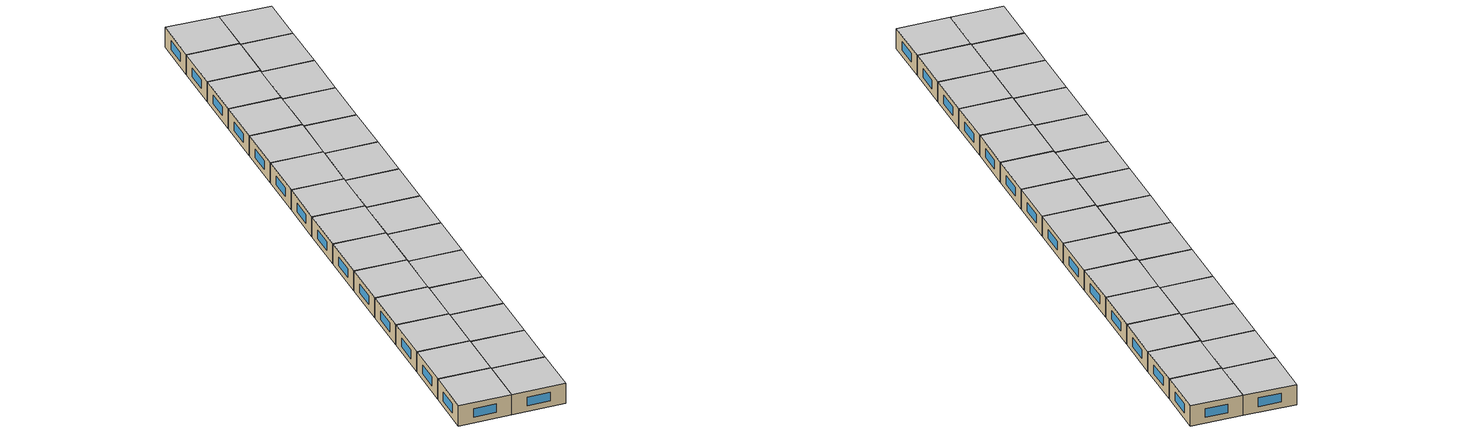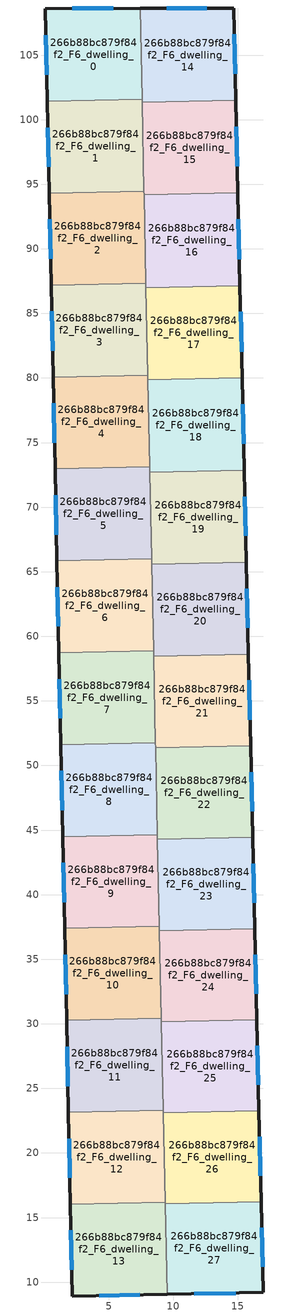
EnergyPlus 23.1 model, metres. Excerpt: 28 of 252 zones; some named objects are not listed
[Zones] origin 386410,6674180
266b88bc879f84f2_F6_dwelling_0
 floor to 266b88bc879f84f2_F5_dwelling_0 (EU_floor_Construction): 7.43,108.62 7.57,101.57 0.24,101.42 0.09,108.6 z18
 wall outside (EU_wall_Construction): 7.43,108.62 0.09,108.6 0.24,101.42 z18:21
 wall to 266b88bc879f84f2_F6_dwelling_14 (EU_wall_Construction): 7.57,101.57 7.43,108.62 z18:21
 wall to 266b88bc879f84f2_F6_dwelling_1 (EU_wall_Construction): 0.24,101.42 7.57,101.57 z18:21
 window (EU_Window_Construction): 5.33,108.61 2.19,108.6 / 0.14,106.55 0.2,103.47 z18.86:20.14
 ceiling to 266b88bc879f84f2_F7_dwelling_0 (EU_floor_Construction): 7.57,101.57 7.43,108.62 0.09,108.6 0.24,101.42 z21
266b88bc879f84f2_F6_dwelling_1
 floor to 266b88bc879f84f2_F5_dwelling_1 (EU_floor_Construction): 7.57,101.57 7.72,94.45 0.39,94.3 0.24,101.42 z18
 wall outside (EU_wall_Construction): 0.24,101.42 0.39,94.3 z18:21
 wall to 266b88bc879f84f2_F6_dwelling_2 (EU_wall_Construction): 0.39,94.3 7.72,94.45 z18:21
 wall to 266b88bc879f84f2_F6_dwelling_15 (EU_wall_Construction): 7.72,94.45 7.58,101.35 z18:21
 wall to 266b88bc879f84f2_F6_dwelling_14 (EU_wall_Construction): 7.58,101.35 7.57,101.57 z18:21
 window (EU_Window_Construction): 0.29,99.38 0.35,96.33 z18.86:20.14
 ceiling to 266b88bc879f84f2_F7_dwelling_1 (EU_floor_Construction): 7.72,94.45 7.57,101.57 0.24,101.42 0.39,94.3 z21
266b88bc879f84f2_F6_dwelling_10
 floor to 266b88bc879f84f2_F5_dwelling_10 (EU_floor_Construction): 8.91,37.53 9.06,30.42 1.73,30.26 1.58,37.38 z18
 wall outside (EU_wall_Construction): 1.58,37.38 1.73,30.26 z18:21
 wall to 266b88bc879f84f2_F6_dwelling_9 (EU_wall_Construction): 8.91,37.53 1.58,37.38 z18:21
 wall to 266b88bc879f84f2_F6_dwelling_11 (EU_wall_Construction): 1.73,30.26 9.06,30.42 z18:21
 wall to 266b88bc879f84f2_F6_dwelling_24 (EU_wall_Construction): 9.06,30.42 8.92,37.2 z18:21
 wall to 266b88bc879f84f2_F6_dwelling_23 (EU_wall_Construction): 8.92,37.2 8.91,37.53 z18:21
 window (EU_Window_Construction): 1.63,35.34 1.69,32.3 z18.86:20.14
 ceiling to 266b88bc879f84f2_F7_dwelling_10 (EU_floor_Construction): 9.06,30.42 8.91,37.53 1.58,37.38 1.73,30.26 z21
266b88bc879f84f2_F6_dwelling_11
 floor to 266b88bc879f84f2_F5_dwelling_11 (EU_floor_Construction): 9.06,30.42 9.21,23.3 1.88,23.15 1.73,30.26 z18
 wall outside (EU_wall_Construction): 1.73,30.26 1.88,23.15 z18:21
 wall to 266b88bc879f84f2_F6_dwelling_12 (EU_wall_Construction): 1.88,23.15 9.21,23.3 z18:21
 wall to 266b88bc879f84f2_F6_dwelling_25 (EU_wall_Construction): 9.21,23.3 9.07,30.14 z18:21
 wall to 266b88bc879f84f2_F6_dwelling_24 (EU_wall_Construction): 9.07,30.14 9.06,30.41 z18:21
 window (EU_Window_Construction): 1.78,28.23 1.84,25.18 z18.86:20.14
 ceiling to 266b88bc879f84f2_F7_dwelling_11 (EU_floor_Construction): 9.21,23.3 9.06,30.42 1.73,30.26 1.88,23.15 z21
266b88bc879f84f2_F6_dwelling_12
 floor to 266b88bc879f84f2_F5_dwelling_12 (EU_floor_Construction): 9.21,23.3 9.36,16.18 2.03,16.03 1.88,23.15 z18
 wall outside (EU_wall_Construction): 1.88,23.15 2.03,16.03 z18:21
 wall to 266b88bc879f84f2_F6_dwelling_13 (EU_wall_Construction): 2.03,16.03 9.36,16.18 z18:21
 wall to 266b88bc879f84f2_F6_dwelling_26 (EU_wall_Construction): 9.36,16.18 9.22,23.1 z18:21
 wall to 266b88bc879f84f2_F6_dwelling_25 (EU_wall_Construction): 9.22,23.1 9.21,23.3 z18:21
 window (EU_Window_Construction): 1.92,21.11 1.99,18.06 z18.86:20.14
 ceiling to 266b88bc879f84f2_F7_dwelling_12 (EU_floor_Construction): 9.36,16.18 9.21,23.3 1.88,23.15 2.03,16.03 z21
266b88bc879f84f2_F6_dwelling_13
 floor to 266b88bc879f84f2_F5_dwelling_13 (EU_floor_Construction): 9.36,16.18 9.36,16.07 9.51,9.06 2.18,8.92 2.03,16.03 z18
 wall outside (EU_wall_Construction): 2.03,16.03 2.18,8.92 9.51,9.06 z18:21
 wall to 266b88bc879f84f2_F6_dwelling_27 (EU_wall_Construction): 9.51,9.06 9.36,16.07 z18:21
 wall to 266b88bc879f84f2_F6_dwelling_26 (EU_wall_Construction): 9.36,16.07 9.36,16.18 z18:21
 window (EU_Window_Construction): 4.27,8.96 7.41,9.02 / 2.07,14 2.14,10.96 z18.86:20.14
 ceiling to 266b88bc879f84f2_F7_dwelling_13 (EU_floor_Construction): 9.51,9.06 9.36,16.07 9.36,16.18 2.03,16.03 2.18,8.92 z21
266b88bc879f84f2_F6_dwelling_14
 floor to 266b88bc879f84f2_F5_dwelling_14 (EU_floor_Construction): 14.67,108.64 14.83,101.5 7.58,101.35 7.43,108.62 z18
 wall outside (EU_wall_Construction): 14.83,101.5 14.67,108.64 7.43,108.62 z18:21
 wall to 266b88bc879f84f2_F6_dwelling_15 (EU_wall_Construction): 7.58,101.35 14.83,101.5 z18:21
 window (EU_Window_Construction): 12.6,108.63 9.5,108.62 / 14.78,103.54 14.71,106.6 z18.86:20.14
 ceiling to 266b88bc879f84f2_F7_dwelling_14 (EU_floor_Construction): 14.83,101.5 14.67,108.64 7.43,108.62 7.58,101.35 z21
266b88bc879f84f2_F6_dwelling_15
 floor to 266b88bc879f84f2_F5_dwelling_15 (EU_floor_Construction): 14.83,101.5 15,94.32 7.73,94.17 7.58,101.35 z18
 wall outside (EU_wall_Construction): 15,94.32 14.83,101.5 z18:21
 wall to 266b88bc879f84f2_F6_dwelling_16 (EU_wall_Construction): 7.73,94.17 15,94.32 z18:21
 wall to 266b88bc879f84f2_F6_dwelling_2 (EU_wall_Construction): 7.72,94.45 7.73,94.17 z18:21
 window (EU_Window_Construction): 14.95,96.37 14.88,99.45 z18.86:20.14
 ceiling to 266b88bc879f84f2_F7_dwelling_15 (EU_floor_Construction): 15,94.32 14.83,101.5 7.58,101.35 7.73,94.17 z21
266b88bc879f84f2_F6_dwelling_16
 floor to 266b88bc879f84f2_F5_dwelling_16 (EU_floor_Construction): 15,94.32 15.16,87.15 7.88,87 7.73,94.17 z18
 wall outside (EU_wall_Construction): 15.16,87.15 15,94.32 z18:21
 wall to 266b88bc879f84f2_F6_dwelling_17 (EU_wall_Construction): 7.88,87 15.16,87.15 z18:21
 wall to 266b88bc879f84f2_F6_dwelling_2 (EU_wall_Construction): 7.73,94.17 7.87,87.34 z18:21
 wall to 266b88bc879f84f2_F6_dwelling_3 (EU_wall_Construction): 7.87,87.34 7.88,87 z18:21
 window (EU_Window_Construction): 15.11,89.2 15.04,92.27 z18.86:20.14
 ceiling to 266b88bc879f84f2_F7_dwelling_16 (EU_floor_Construction): 15.16,87.15 15,94.32 7.73,94.17 7.88,87 z21
266b88bc879f84f2_F6_dwelling_17
 floor to 266b88bc879f84f2_F5_dwelling_17 (EU_floor_Construction): 15.16,87.15 15.32,80 8.03,79.84 7.88,87 z18
 wall outside (EU_wall_Construction): 15.32,80 15.16,87.15 z18:21
 wall to 266b88bc879f84f2_F6_dwelling_18 (EU_wall_Construction): 8.03,79.84 15.32,80 z18:21
 wall to 266b88bc879f84f2_F6_dwelling_3 (EU_wall_Construction): 7.88,87 8.02,80.22 z18:21
 wall to 266b88bc879f84f2_F6_dwelling_4 (EU_wall_Construction): 8.02,80.22 8.03,79.84 z18:21
 window (EU_Window_Construction): 15.28,82.04 15.21,85.11 z18.86:20.14
 ceiling to 266b88bc879f84f2_F7_dwelling_17 (EU_floor_Construction): 15.32,80 15.16,87.15 7.88,87 8.03,79.84 z21
266b88bc879f84f2_F6_dwelling_18
 floor to 266b88bc879f84f2_F5_dwelling_18 (EU_floor_Construction): 15.32,80 15.49,72.85 8.18,72.7 8.03,79.84 z18
 wall outside (EU_wall_Construction): 15.49,72.85 15.32,80 z18:21
 wall to 266b88bc879f84f2_F6_dwelling_19 (EU_wall_Construction): 8.18,72.7 15.49,72.85 z18:21
 wall to 266b88bc879f84f2_F6_dwelling_4 (EU_wall_Construction): 8.03,79.84 8.17,73.11 z18:21
 wall to 266b88bc879f84f2_F6_dwelling_5 (EU_wall_Construction): 8.17,73.11 8.18,72.7 z18:21
 window (EU_Window_Construction): 15.44,74.89 15.37,77.96 z18.86:20.14
 ceiling to 266b88bc879f84f2_F7_dwelling_18 (EU_floor_Construction): 15.49,72.85 15.32,80 8.03,79.84 8.18,72.7 z21
266b88bc879f84f2_F6_dwelling_19
 floor to 266b88bc879f84f2_F5_dwelling_19 (EU_floor_Construction): 15.49,72.85 15.65,65.73 8.33,65.57 8.18,72.7 z18
 wall outside (EU_wall_Construction): 15.65,65.73 15.49,72.85 z18:21
 wall to 266b88bc879f84f2_F6_dwelling_20 (EU_wall_Construction): 8.33,65.57 15.65,65.73 z18:21
 wall to 266b88bc879f84f2_F6_dwelling_5 (EU_wall_Construction): 8.18,72.7 8.32,65.99 z18:21
 wall to 266b88bc879f84f2_F6_dwelling_6 (EU_wall_Construction): 8.32,65.99 8.33,65.57 z18:21
 window (EU_Window_Construction): 15.61,67.76 15.53,70.82 z18.86:20.14
 ceiling to 266b88bc879f84f2_F7_dwelling_19 (EU_floor_Construction): 15.65,65.73 15.49,72.85 8.18,72.7 8.33,65.57 z21
266b88bc879f84f2_F6_dwelling_2
 floor to 266b88bc879f84f2_F5_dwelling_2 (EU_floor_Construction): 7.72,94.45 7.87,87.34 0.54,87.19 0.39,94.3 z18
 wall outside (EU_wall_Construction): 0.39,94.3 0.54,87.19 z18:21
 wall to 266b88bc879f84f2_F6_dwelling_3 (EU_wall_Construction): 0.54,87.19 7.87,87.34 z18:21
 window (EU_Window_Construction): 0.44,92.27 0.5,89.22 z18.86:20.14
 ceiling to 266b88bc879f84f2_F7_dwelling_2 (EU_floor_Construction): 7.87,87.34 7.72,94.45 0.39,94.3 0.54,87.19 z21
266b88bc879f84f2_F6_dwelling_20
 floor to 266b88bc879f84f2_F5_dwelling_20 (EU_floor_Construction): 15.65,65.73 15.82,58.61 8.48,58.46 8.33,65.57 z18
 wall outside (EU_wall_Construction): 15.82,58.61 15.65,65.73 z18:21
 wall to 266b88bc879f84f2_F6_dwelling_21 (EU_wall_Construction): 8.48,58.46 15.82,58.61 z18:21
 wall to 266b88bc879f84f2_F6_dwelling_6 (EU_wall_Construction): 8.33,65.57 8.47,58.88 z18:21
 wall to 266b88bc879f84f2_F6_dwelling_7 (EU_wall_Construction): 8.47,58.88 8.48,58.46 z18:21
 window (EU_Window_Construction): 15.77,60.65 15.7,63.69 z18.86:20.14
 ceiling to 266b88bc879f84f2_F7_dwelling_20 (EU_floor_Construction): 15.82,58.61 15.65,65.73 8.33,65.57 8.48,58.46 z21
266b88bc879f84f2_F6_dwelling_21
 floor to 266b88bc879f84f2_F5_dwelling_21 (EU_floor_Construction): 15.82,58.61 15.98,51.51 8.62,51.36 8.48,58.46 z18
 wall outside (EU_wall_Construction): 15.98,51.51 15.82,58.61 z18:21
 wall to 266b88bc879f84f2_F6_dwelling_22 (EU_wall_Construction): 8.62,51.36 15.98,51.51 z18:21
 wall to 266b88bc879f84f2_F6_dwelling_7 (EU_wall_Construction): 8.48,58.46 8.62,51.76 z18:21
 wall to 266b88bc879f84f2_F6_dwelling_8 (EU_wall_Construction): 8.62,51.76 8.62,51.36 z18:21
 window (EU_Window_Construction): 15.93,53.54 15.86,56.58 z18.86:20.14
 ceiling to 266b88bc879f84f2_F7_dwelling_21 (EU_floor_Construction): 15.98,51.51 15.82,58.61 8.48,58.46 8.62,51.36 z21
266b88bc879f84f2_F6_dwelling_22
 floor to 266b88bc879f84f2_F5_dwelling_22 (EU_floor_Construction): 15.98,51.51 16.14,44.43 8.77,44.27 8.62,51.36 z18
 wall outside (EU_wall_Construction): 16.14,44.43 15.98,51.51 z18:21
 wall to 266b88bc879f84f2_F6_dwelling_23 (EU_wall_Construction): 8.77,44.27 16.14,44.43 z18:21
 wall to 266b88bc879f84f2_F6_dwelling_8 (EU_wall_Construction): 8.62,51.36 8.77,44.65 z18:21
 wall to 266b88bc879f84f2_F6_dwelling_9 (EU_wall_Construction): 8.77,44.65 8.77,44.27 z18:21
 window (EU_Window_Construction): 16.09,46.45 16.02,49.49 z18.86:20.14
 ceiling to 266b88bc879f84f2_F7_dwelling_22 (EU_floor_Construction): 16.14,44.43 15.98,51.51 8.62,51.36 8.77,44.27 z21
266b88bc879f84f2_F6_dwelling_23
 floor to 266b88bc879f84f2_F5_dwelling_23 (EU_floor_Construction): 16.14,44.43 16.3,37.36 8.92,37.2 8.77,44.27 z18
 wall outside (EU_wall_Construction): 16.3,37.36 16.14,44.43 z18:21
 wall to 266b88bc879f84f2_F6_dwelling_24 (EU_wall_Construction): 8.92,37.2 16.3,37.36 z18:21
 wall to 266b88bc879f84f2_F6_dwelling_9 (EU_wall_Construction): 8.77,44.27 8.91,37.53 z18:21
 window (EU_Window_Construction): 16.26,39.38 16.19,42.41 z18.86:20.14
 ceiling to 266b88bc879f84f2_F7_dwelling_23 (EU_floor_Construction): 16.3,37.36 16.14,44.43 8.77,44.27 8.92,37.2 z21
266b88bc879f84f2_F6_dwelling_24
 floor to 266b88bc879f84f2_F5_dwelling_24 (EU_floor_Construction): 16.3,37.36 16.47,30.3 9.07,30.14 8.92,37.2 z18
 wall outside (EU_wall_Construction): 16.47,30.3 16.3,37.36 z18:21
 wall to 266b88bc879f84f2_F6_dwelling_25 (EU_wall_Construction): 9.07,30.14 16.47,30.3 z18:21
 window (EU_Window_Construction): 16.42,32.31 16.35,35.34 z18.86:20.14
 ceiling to 266b88bc879f84f2_F7_dwelling_24 (EU_floor_Construction): 16.47,30.3 16.3,37.36 8.92,37.2 9.07,30.14 z21
266b88bc879f84f2_F6_dwelling_25
 floor to 266b88bc879f84f2_F5_dwelling_25 (EU_floor_Construction): 16.47,30.3 16.63,23.25 9.22,23.1 9.07,30.14 z18
 wall outside (EU_wall_Construction): 16.63,23.25 16.47,30.3 z18:21
 wall to 266b88bc879f84f2_F6_dwelling_26 (EU_wall_Construction): 9.22,23.1 16.63,23.25 z18:21
 window (EU_Window_Construction): 16.58,25.27 16.51,28.29 z18.86:20.14
 ceiling to 266b88bc879f84f2_F7_dwelling_25 (EU_floor_Construction): 16.63,23.25 16.47,30.3 9.07,30.14 9.22,23.1 z21
266b88bc879f84f2_F6_dwelling_26
 floor to 266b88bc879f84f2_F5_dwelling_26 (EU_floor_Construction): 16.63,23.25 16.79,16.22 9.36,16.07 9.22,23.1 z18
 wall outside (EU_wall_Construction): 16.79,16.22 16.63,23.25 z18:21
 wall to 266b88bc879f84f2_F6_dwelling_27 (EU_wall_Construction): 9.36,16.07 16.79,16.22 z18:21
 window (EU_Window_Construction): 16.74,18.23 16.67,21.25 z18.86:20.14
 ceiling to 266b88bc879f84f2_F7_dwelling_26 (EU_floor_Construction): 16.79,16.22 16.63,23.25 9.22,23.1 9.36,16.07 z21
266b88bc879f84f2_F6_dwelling_27
 floor to 266b88bc879f84f2_F5_dwelling_27 (EU_floor_Construction): 16.79,16.22 16.95,9.2 9.51,9.06 9.36,16.07 z18
 wall outside (EU_wall_Construction): 9.51,9.06 16.95,9.2 16.79,16.22 z18:21
 window (EU_Window_Construction): 16.9,11.2 16.83,14.22 / 11.63,9.1 14.82,9.16 z18.86:20.14
 ceiling to 266b88bc879f84f2_F7_dwelling_27 (EU_floor_Construction): 16.95,9.2 16.79,16.22 9.36,16.07 9.51,9.06 z21
266b88bc879f84f2_F6_dwelling_3
 floor to 266b88bc879f84f2_F5_dwelling_3 (EU_floor_Construction): 7.87,87.34 8.02,80.22 0.69,80.07 0.54,87.19 z18
 wall outside (EU_wall_Construction): 0.54,87.19 0.69,80.07 z18:21
 wall to 266b88bc879f84f2_F6_dwelling_4 (EU_wall_Construction): 0.69,80.07 8.02,80.22 z18:21
 window (EU_Window_Construction): 0.58,85.15 0.65,82.1 z18.86:20.14
 ceiling to 266b88bc879f84f2_F7_dwelling_3 (EU_floor_Construction): 8.02,80.22 7.87,87.34 0.54,87.19 0.69,80.07 z21
266b88bc879f84f2_F6_dwelling_4
 floor to 266b88bc879f84f2_F5_dwelling_4 (EU_floor_Construction): 8.02,80.22 8.17,73.11 0.84,72.95 0.69,80.07 z18
 wall outside (EU_wall_Construction): 0.69,80.07 0.84,72.95 z18:21
 wall to 266b88bc879f84f2_F6_dwelling_5 (EU_wall_Construction): 0.84,72.95 8.17,73.11 z18:21
 window (EU_Window_Construction): 0.73,78.04 0.8,74.99 z18.86:20.14
 ceiling to 266b88bc879f84f2_F7_dwelling_4 (EU_floor_Construction): 8.17,73.11 8.02,80.22 0.69,80.07 0.84,72.95 z21
266b88bc879f84f2_F6_dwelling_5
 floor to 266b88bc879f84f2_F5_dwelling_5 (EU_floor_Construction): 8.17,73.11 8.32,65.99 0.99,65.84 0.84,72.95 z18
 wall outside (EU_wall_Construction): 0.84,72.95 0.99,65.84 z18:21
 wall to 266b88bc879f84f2_F6_dwelling_6 (EU_wall_Construction): 0.99,65.84 8.32,65.99 z18:21
 window (EU_Window_Construction): 0.88,70.92 0.95,67.87 z18.86:20.14
 ceiling to 266b88bc879f84f2_F7_dwelling_5 (EU_floor_Construction): 8.32,65.99 8.17,73.11 0.84,72.95 0.99,65.84 z21
266b88bc879f84f2_F6_dwelling_6
 floor to 266b88bc879f84f2_F5_dwelling_6 (EU_floor_Construction): 8.32,65.99 8.47,58.88 1.14,58.72 0.99,65.84 z18
 wall outside (EU_wall_Construction): 0.99,65.84 1.14,58.72 z18:21
 wall to 266b88bc879f84f2_F6_dwelling_7 (EU_wall_Construction): 1.14,58.72 8.47,58.88 z18:21
 window (EU_Window_Construction): 1.03,63.81 1.09,60.76 z18.86:20.14
 ceiling to 266b88bc879f84f2_F7_dwelling_6 (EU_floor_Construction): 8.47,58.88 8.32,65.99 0.99,65.84 1.14,58.72 z21
266b88bc879f84f2_F6_dwelling_7
 floor to 266b88bc879f84f2_F5_dwelling_7 (EU_floor_Construction): 8.47,58.88 8.62,51.76 1.29,51.61 1.14,58.72 z18
 wall outside (EU_wall_Construction): 1.14,58.72 1.29,51.61 z18:21
 wall to 266b88bc879f84f2_F6_dwelling_8 (EU_wall_Construction): 1.29,51.61 8.62,51.76 z18:21
 window (EU_Window_Construction): 1.18,56.69 1.24,53.64 z18.86:20.14
 ceiling to 266b88bc879f84f2_F7_dwelling_7 (EU_floor_Construction): 8.62,51.76 8.47,58.88 1.14,58.72 1.29,51.61 z21
266b88bc879f84f2_F6_dwelling_8
 floor to 266b88bc879f84f2_F5_dwelling_8 (EU_floor_Construction): 8.62,51.76 8.77,44.65 1.43,44.49 1.29,51.61 z18
 wall outside (EU_wall_Construction): 1.29,51.61 1.43,44.49 z18:21
 wall to 266b88bc879f84f2_F6_dwelling_9 (EU_wall_Construction): 1.43,44.49 8.77,44.65 z18:21
 window (EU_Window_Construction): 1.33,49.58 1.39,46.53 z18.86:20.14
 ceiling to 266b88bc879f84f2_F7_dwelling_8 (EU_floor_Construction): 8.77,44.65 8.62,51.76 1.29,51.61 1.43,44.49 z21
266b88bc879f84f2_F6_dwelling_9
 floor to 266b88bc879f84f2_F5_dwelling_9 (EU_floor_Construction): 8.77,44.65 8.91,37.53 1.58,37.38 1.43,44.49 z18
 wall outside (EU_wall_Construction): 1.43,44.49 1.58,37.38 z18:21
 window (EU_Window_Construction): 1.48,42.46 1.54,39.41 z18.86:20.14
 ceiling to 266b88bc879f84f2_F7_dwelling_9 (EU_floor_Construction): 8.91,37.53 8.77,44.65 1.43,44.49 1.58,37.38 z21
[Building]
EU S2 Campaign: North Axis=0; Terrain=City; Solar Distribution=FullExterior
[Site:Location]
Helsinki-Vantaa.AP: Latitude=60.317; Longitude=24.963; Time Zone=2; Elevation=54.6
[SizingPeriod:WeatherFileDays]
AnnualSizingPeriod: Begin Month=1; Begin Day of Month=1; End Month=12; End Day of Month=31; Day of Week for Start Day=Monday; Use Weather File Daylight Saving Period=No; Use Weather File Rain and Snow Indicators=No
[MATERIAL]
EU_InternalMass_Material: Roughness=MediumRough; Thickness=0.1; Conductivity=1; Density=1800; Specific Heat=900; Thermal Absorptance=0.9; Solar Absorptance=0.7; Visible Absorptance=0.7
[MATERIAL:NOMASS] Roughness=MediumRough; Thermal Absorptance=0.9; Solar Absorptance=0.7; Visible Absorptance=0.7
Name | Thermal Resistance
EU_wall_NoMass | 1.10183
EU_floor_NoMass | 1.70606
[WINDOWMATERIAL:SIMPLEGLAZINGSYSTEM]
EU_Window_SimpleGlazing: UFactor=3.11035; Solar Heat Gain Coefficient=0.8; Visible Transmittance=0.8
[CONSTRUCTION]
EU_wall_Construction: EU_wall_NoMass
EU_floor_Construction: EU_floor_NoMass
EU_Window_Construction: EU_Window_SimpleGlazing
EU_InternalMass_Construction: EU_InternalMass_Material
[ZONE] Type=1; Multiplier=1; Ceiling Height=autocalculate; Floor Area=autocalculate; Part of Total Floor Area=Yes
Name | Volume
266b88bc879f84f2_F6_dwelling_0 | 156.552
266b88bc879f84f2_F6_dwelling_1; 266b88bc879f84f2_F6_dwelling_9 | 156.528
266b88bc879f84f2_F6_dwelling_10; 266b88bc879f84f2_F6_dwelling_19; 266b88bc879f84f2_F6_dwelling_24; 266b88bc879f84f2_F6_dwelling_5 | 156.549
266b88bc879f84f2_F6_dwelling_11 | 156.54
266b88bc879f84f2_F6_dwelling_12; 266b88bc879f84f2_F6_dwelling_3; 266b88bc879f84f2_F6_dwelling_6; 266b88bc879f84f2_F6_dwelling_7; 266b88bc879f84f2_F6_dwelling_8 | 156.538
266b88bc879f84f2_F6_dwelling_13; 266b88bc879f84f2_F6_dwelling_20; 266b88bc879f84f2_F6_dwelling_26; 266b88bc879f84f2_F6_dwelling_27 | 156.541
266b88bc879f84f2_F6_dwelling_14 | 156.543
266b88bc879f84f2_F6_dwelling_15 | 156.539
266b88bc879f84f2_F6_dwelling_16; 266b88bc879f84f2_F6_dwelling_18 | 156.535
266b88bc879f84f2_F6_dwelling_17 | 156.519
266b88bc879f84f2_F6_dwelling_2 | 156.527
266b88bc879f84f2_F6_dwelling_21 | 156.531
266b88bc879f84f2_F6_dwelling_22 | 156.53
266b88bc879f84f2_F6_dwelling_23 | 156.529
266b88bc879f84f2_F6_dwelling_25 | 156.532
266b88bc879f84f2_F6_dwelling_4 | 156.55
[INTERNALMASS] Construction=EU_InternalMass_Construction
Name | Zone or ZoneList | Surface Area
266b88bc879f84f2_F6_dwelling_0_EU_InternalMass | 266b88bc879f84f2_F6_dwelling_0 | 52.1839
266b88bc879f84f2_F6_dwelling_1_EU_InternalMass | 266b88bc879f84f2_F6_dwelling_1 | 52.1757
266b88bc879f84f2_F6_dwelling_2_EU_InternalMass | 266b88bc879f84f2_F6_dwelling_2 | 52.1757
266b88bc879f84f2_F6_dwelling_3_EU_InternalMass | 266b88bc879f84f2_F6_dwelling_3 | 52.1795
266b88bc879f84f2_F6_dwelling_4_EU_InternalMass | 266b88bc879f84f2_F6_dwelling_4 | 52.1832
266b88bc879f84f2_F6_dwelling_5_EU_InternalMass | 266b88bc879f84f2_F6_dwelling_5 | 52.183
266b88bc879f84f2_F6_dwelling_6_EU_InternalMass | 266b88bc879f84f2_F6_dwelling_6 | 52.1792
266b88bc879f84f2_F6_dwelling_7_EU_InternalMass | 266b88bc879f84f2_F6_dwelling_7 | 52.1795
266b88bc879f84f2_F6_dwelling_8_EU_InternalMass | 266b88bc879f84f2_F6_dwelling_8 | 52.1836
266b88bc879f84f2_F6_dwelling_9_EU_InternalMass | 266b88bc879f84f2_F6_dwelling_9 | 52.1757
266b88bc879f84f2_F6_dwelling_10_EU_InternalMass | 266b88bc879f84f2_F6_dwelling_10 | 52.1831
266b88bc879f84f2_F6_dwelling_11_EU_InternalMass | 266b88bc879f84f2_F6_dwelling_11 | 52.1795
266b88bc879f84f2_F6_dwelling_12_EU_InternalMass | 266b88bc879f84f2_F6_dwelling_12 | 52.1793
266b88bc879f84f2_F6_dwelling_13_EU_InternalMass | 266b88bc879f84f2_F6_dwelling_13 | 52.1815
266b88bc879f84f2_F6_dwelling_14_EU_InternalMass | 266b88bc879f84f2_F6_dwelling_14 | 52.1811
266b88bc879f84f2_F6_dwelling_15_EU_InternalMass | 266b88bc879f84f2_F6_dwelling_15 | 52.1797
266b88bc879f84f2_F6_dwelling_16_EU_InternalMass | 266b88bc879f84f2_F6_dwelling_16 | 52.1784
266b88bc879f84f2_F6_dwelling_17_EU_InternalMass | 266b88bc879f84f2_F6_dwelling_17 | 52.1732
266b88bc879f84f2_F6_dwelling_18_EU_InternalMass | 266b88bc879f84f2_F6_dwelling_18 | 52.1784
266b88bc879f84f2_F6_dwelling_19_EU_InternalMass | 266b88bc879f84f2_F6_dwelling_19 | 52.1831
266b88bc879f84f2_F6_dwelling_20_EU_InternalMass | 266b88bc879f84f2_F6_dwelling_20 | 52.1801
266b88bc879f84f2_F6_dwelling_21_EU_InternalMass | 266b88bc879f84f2_F6_dwelling_21 | 52.1769
266b88bc879f84f2_F6_dwelling_22_EU_InternalMass | 266b88bc879f84f2_F6_dwelling_22 | 52.1767
266b88bc879f84f2_F6_dwelling_23_EU_InternalMass | 266b88bc879f84f2_F6_dwelling_23 | 52.1763
266b88bc879f84f2_F6_dwelling_24_EU_InternalMass | 266b88bc879f84f2_F6_dwelling_24 | 52.1827
266b88bc879f84f2_F6_dwelling_25_EU_InternalMass | 266b88bc879f84f2_F6_dwelling_25 | 52.1778
266b88bc879f84f2_F6_dwelling_26_EU_InternalMass | 266b88bc879f84f2_F6_dwelling_26 | 52.1802
266b88bc879f84f2_F6_dwelling_27_EU_InternalMass | 266b88bc879f84f2_F6_dwelling_27 | 52.1801
[OTHEREQUIPMENT] Fuel Type=Electricity; Design Level Calculation Method=Watts/Area; Power per Zone Floor Area=1; Fraction Latent=0; Fraction Radiant=0; Fraction Lost=0; Carbon Dioxide Generation Rate=0; EndUse Subcategory=EU_Step8_InternalGains
Name | Zone or ZoneList or Space or SpaceList | Schedule
EU_Step8_InternalGain_266b88bc879f84f2_F6_dwelling_0_f000 | 266b88bc879f84f2_F6_dwelling_0 | EU_Step8_GainSchedule_266b88bc879f84f2_F6_dwelling_0_f000
EU_Step8_InternalGain_266b88bc879f84f2_F6_dwelling_1_f000 | 266b88bc879f84f2_F6_dwelling_1 | EU_Step8_GainSchedule_266b88bc879f84f2_F6_dwelling_1_f000
EU_Step8_InternalGain_266b88bc879f84f2_F6_dwelling_2_f000 | 266b88bc879f84f2_F6_dwelling_2 | EU_Step8_GainSchedule_266b88bc879f84f2_F6_dwelling_2_f000
EU_Step8_InternalGain_266b88bc879f84f2_F6_dwelling_3_f000 | 266b88bc879f84f2_F6_dwelling_3 | EU_Step8_GainSchedule_266b88bc879f84f2_F6_dwelling_3_f000
EU_Step8_InternalGain_266b88bc879f84f2_F6_dwelling_4_f000 | 266b88bc879f84f2_F6_dwelling_4 | EU_Step8_GainSchedule_266b88bc879f84f2_F6_dwelling_4_f000
EU_Step8_InternalGain_266b88bc879f84f2_F6_dwelling_5_f000 | 266b88bc879f84f2_F6_dwelling_5 | EU_Step8_GainSchedule_266b88bc879f84f2_F6_dwelling_5_f000
EU_Step8_InternalGain_266b88bc879f84f2_F6_dwelling_6_f000 | 266b88bc879f84f2_F6_dwelling_6 | EU_Step8_GainSchedule_266b88bc879f84f2_F6_dwelling_6_f000
EU_Step8_InternalGain_266b88bc879f84f2_F6_dwelling_7_f000 | 266b88bc879f84f2_F6_dwelling_7 | EU_Step8_GainSchedule_266b88bc879f84f2_F6_dwelling_7_f000
EU_Step8_InternalGain_266b88bc879f84f2_F6_dwelling_8_f000 | 266b88bc879f84f2_F6_dwelling_8 | EU_Step8_GainSchedule_266b88bc879f84f2_F6_dwelling_8_f000
EU_Step8_InternalGain_266b88bc879f84f2_F6_dwelling_9_f000 | 266b88bc879f84f2_F6_dwelling_9 | EU_Step8_GainSchedule_266b88bc879f84f2_F6_dwelling_9_f000
EU_Step8_InternalGain_266b88bc879f84f2_F6_dwelling_10_f000 | 266b88bc879f84f2_F6_dwelling_10 | EU_Step8_GainSchedule_266b88bc879f84f2_F6_dwelling_10_f000
EU_Step8_InternalGain_266b88bc879f84f2_F6_dwelling_11_f000 | 266b88bc879f84f2_F6_dwelling_11 | EU_Step8_GainSchedule_266b88bc879f84f2_F6_dwelling_11_f000
EU_Step8_InternalGain_266b88bc879f84f2_F6_dwelling_12_f000 | 266b88bc879f84f2_F6_dwelling_12 | EU_Step8_GainSchedule_266b88bc879f84f2_F6_dwelling_12_f000
EU_Step8_InternalGain_266b88bc879f84f2_F6_dwelling_13_f000 | 266b88bc879f84f2_F6_dwelling_13 | EU_Step8_GainSchedule_266b88bc879f84f2_F6_dwelling_13_f000
EU_Step8_InternalGain_266b88bc879f84f2_F6_dwelling_14_f000 | 266b88bc879f84f2_F6_dwelling_14 | EU_Step8_GainSchedule_266b88bc879f84f2_F6_dwelling_14_f000
EU_Step8_InternalGain_266b88bc879f84f2_F6_dwelling_15_f000 | 266b88bc879f84f2_F6_dwelling_15 | EU_Step8_GainSchedule_266b88bc879f84f2_F6_dwelling_15_f000
EU_Step8_InternalGain_266b88bc879f84f2_F6_dwelling_16_f000 | 266b88bc879f84f2_F6_dwelling_16 | EU_Step8_GainSchedule_266b88bc879f84f2_F6_dwelling_16_f000
EU_Step8_InternalGain_266b88bc879f84f2_F6_dwelling_17_f000 | 266b88bc879f84f2_F6_dwelling_17 | EU_Step8_GainSchedule_266b88bc879f84f2_F6_dwelling_17_f000
EU_Step8_InternalGain_266b88bc879f84f2_F6_dwelling_18_f000 | 266b88bc879f84f2_F6_dwelling_18 | EU_Step8_GainSchedule_266b88bc879f84f2_F6_dwelling_18_f000
EU_Step8_InternalGain_266b88bc879f84f2_F6_dwelling_19_f000 | 266b88bc879f84f2_F6_dwelling_19 | EU_Step8_GainSchedule_266b88bc879f84f2_F6_dwelling_19_f000
EU_Step8_InternalGain_266b88bc879f84f2_F6_dwelling_20_f000 | 266b88bc879f84f2_F6_dwelling_20 | EU_Step8_GainSchedule_266b88bc879f84f2_F6_dwelling_20_f000
EU_Step8_InternalGain_266b88bc879f84f2_F6_dwelling_21_f000 | 266b88bc879f84f2_F6_dwelling_21 | EU_Step8_GainSchedule_266b88bc879f84f2_F6_dwelling_21_f000
EU_Step8_InternalGain_266b88bc879f84f2_F6_dwelling_22_f000 | 266b88bc879f84f2_F6_dwelling_22 | EU_Step8_GainSchedule_266b88bc879f84f2_F6_dwelling_22_f000
EU_Step8_InternalGain_266b88bc879f84f2_F6_dwelling_23_f000 | 266b88bc879f84f2_F6_dwelling_23 | EU_Step8_GainSchedule_266b88bc879f84f2_F6_dwelling_23_f000
EU_Step8_InternalGain_266b88bc879f84f2_F6_dwelling_24_f000 | 266b88bc879f84f2_F6_dwelling_24 | EU_Step8_GainSchedule_266b88bc879f84f2_F6_dwelling_24_f000
EU_Step8_InternalGain_266b88bc879f84f2_F6_dwelling_25_f000 | 266b88bc879f84f2_F6_dwelling_25 | EU_Step8_GainSchedule_266b88bc879f84f2_F6_dwelling_25_f000
EU_Step8_InternalGain_266b88bc879f84f2_F6_dwelling_26_f000 | 266b88bc879f84f2_F6_dwelling_26 | EU_Step8_GainSchedule_266b88bc879f84f2_F6_dwelling_26_f000
EU_Step8_InternalGain_266b88bc879f84f2_F6_dwelling_27_f000 | 266b88bc879f84f2_F6_dwelling_27 | EU_Step8_GainSchedule_266b88bc879f84f2_F6_dwelling_27_f000
[ZONEVENTILATION:DESIGNFLOWRATE] Schedule=EU_AlwaysOn; Design Flow Rate Calculation Method=AirChanges/Hour; Air Changes per Hour=0.756316; Ventilation Type=Natural; Fan Pressure Rise=0; Fan Total Efficiency=1; Constant Term Coefficient=1; Temperature Term Coefficient=0; Velocity Term Coefficient=0; Velocity Squared Term Coefficient=0; Minimum Indoor Temperature=-100; Maximum Indoor Temperature=100; Delta Temperature=-100; Minimum Outdoor Temperature=-100; Maximum Outdoor Temperature=100; Maximum Wind Speed=40
Name | Zone or ZoneList or Space or SpaceList
EU_ConstantAir_266b88bc879f84f2_F6_dwelling_0 | 266b88bc879f84f2_F6_dwelling_0
EU_ConstantAir_266b88bc879f84f2_F6_dwelling_1 | 266b88bc879f84f2_F6_dwelling_1
EU_ConstantAir_266b88bc879f84f2_F6_dwelling_2 | 266b88bc879f84f2_F6_dwelling_2
EU_ConstantAir_266b88bc879f84f2_F6_dwelling_3 | 266b88bc879f84f2_F6_dwelling_3
EU_ConstantAir_266b88bc879f84f2_F6_dwelling_4 | 266b88bc879f84f2_F6_dwelling_4
EU_ConstantAir_266b88bc879f84f2_F6_dwelling_5 | 266b88bc879f84f2_F6_dwelling_5
EU_ConstantAir_266b88bc879f84f2_F6_dwelling_6 | 266b88bc879f84f2_F6_dwelling_6
EU_ConstantAir_266b88bc879f84f2_F6_dwelling_7 | 266b88bc879f84f2_F6_dwelling_7
EU_ConstantAir_266b88bc879f84f2_F6_dwelling_8 | 266b88bc879f84f2_F6_dwelling_8
EU_ConstantAir_266b88bc879f84f2_F6_dwelling_9 | 266b88bc879f84f2_F6_dwelling_9
EU_ConstantAir_266b88bc879f84f2_F6_dwelling_10 | 266b88bc879f84f2_F6_dwelling_10
EU_ConstantAir_266b88bc879f84f2_F6_dwelling_11 | 266b88bc879f84f2_F6_dwelling_11
EU_ConstantAir_266b88bc879f84f2_F6_dwelling_12 | 266b88bc879f84f2_F6_dwelling_12
EU_ConstantAir_266b88bc879f84f2_F6_dwelling_13 | 266b88bc879f84f2_F6_dwelling_13
EU_ConstantAir_266b88bc879f84f2_F6_dwelling_14 | 266b88bc879f84f2_F6_dwelling_14
EU_ConstantAir_266b88bc879f84f2_F6_dwelling_15 | 266b88bc879f84f2_F6_dwelling_15
EU_ConstantAir_266b88bc879f84f2_F6_dwelling_16 | 266b88bc879f84f2_F6_dwelling_16
EU_ConstantAir_266b88bc879f84f2_F6_dwelling_17 | 266b88bc879f84f2_F6_dwelling_17
EU_ConstantAir_266b88bc879f84f2_F6_dwelling_18 | 266b88bc879f84f2_F6_dwelling_18
EU_ConstantAir_266b88bc879f84f2_F6_dwelling_19 | 266b88bc879f84f2_F6_dwelling_19
EU_ConstantAir_266b88bc879f84f2_F6_dwelling_20 | 266b88bc879f84f2_F6_dwelling_20
EU_ConstantAir_266b88bc879f84f2_F6_dwelling_21 | 266b88bc879f84f2_F6_dwelling_21
EU_ConstantAir_266b88bc879f84f2_F6_dwelling_22 | 266b88bc879f84f2_F6_dwelling_22
EU_ConstantAir_266b88bc879f84f2_F6_dwelling_23 | 266b88bc879f84f2_F6_dwelling_23
EU_ConstantAir_266b88bc879f84f2_F6_dwelling_24 | 266b88bc879f84f2_F6_dwelling_24
EU_ConstantAir_266b88bc879f84f2_F6_dwelling_25 | 266b88bc879f84f2_F6_dwelling_25
EU_ConstantAir_266b88bc879f84f2_F6_dwelling_26 | 266b88bc879f84f2_F6_dwelling_26
EU_ConstantAir_266b88bc879f84f2_F6_dwelling_27 | 266b88bc879f84f2_F6_dwelling_27
[HVACTEMPLATE:ZONE:IDEALLOADSAIRSYSTEM] System Availability Schedule=EU_AlwaysOn; Maximum Heating Supply Air Temperature=50; Minimum Cooling Supply Air Temperature=13; Maximum Heating Supply Air Humidity Ratio=0.0156; Minimum Cooling Supply Air Humidity Ratio=0.0077; Heating Limit=NoLimit; Cooling Limit=NoLimit; Heating Availability Schedule=EU_AlwaysOn; Cooling Availability Schedule=EU_CoolingOff; Dehumidification Control Type=ConstantSensibleHeatRatio; Cooling Sensible Heat Ratio=0.7; Dehumidification Setpoint=60; Humidification Control Type=None; Humidification Setpoint=30; Outdoor Air Method=None; Outdoor Air Flow Rate per Person=0.00944; Outdoor Air Flow Rate per Zone Floor Area=0; Outdoor Air Flow Rate per Zone=0; Demand Controlled Ventilation Type=None; Outdoor Air Economizer Type=NoEconomizer; Heat Recovery Type=None; Sensible Heat Recovery Effectiveness=0.7; Latent Heat Recovery Effectiveness=0.65
Name | Template Thermostat
266b88bc879f84f2_F6_dwelling_0 | EU_HeatOnly_266b88bc879f84f2_F6_dwelling_0
266b88bc879f84f2_F6_dwelling_1 | EU_HeatOnly_266b88bc879f84f2_F6_dwelling_1
266b88bc879f84f2_F6_dwelling_2 | EU_HeatOnly_266b88bc879f84f2_F6_dwelling_2
266b88bc879f84f2_F6_dwelling_3 | EU_HeatOnly_266b88bc879f84f2_F6_dwelling_3
266b88bc879f84f2_F6_dwelling_4 | EU_HeatOnly_266b88bc879f84f2_F6_dwelling_4
266b88bc879f84f2_F6_dwelling_5 | EU_HeatOnly_266b88bc879f84f2_F6_dwelling_5
266b88bc879f84f2_F6_dwelling_6 | EU_HeatOnly_266b88bc879f84f2_F6_dwelling_6
266b88bc879f84f2_F6_dwelling_7 | EU_HeatOnly_266b88bc879f84f2_F6_dwelling_7
266b88bc879f84f2_F6_dwelling_8 | EU_HeatOnly_266b88bc879f84f2_F6_dwelling_8
266b88bc879f84f2_F6_dwelling_9 | EU_HeatOnly_266b88bc879f84f2_F6_dwelling_9
266b88bc879f84f2_F6_dwelling_10 | EU_HeatOnly_266b88bc879f84f2_F6_dwelling_10
266b88bc879f84f2_F6_dwelling_11 | EU_HeatOnly_266b88bc879f84f2_F6_dwelling_11
266b88bc879f84f2_F6_dwelling_12 | EU_HeatOnly_266b88bc879f84f2_F6_dwelling_12
266b88bc879f84f2_F6_dwelling_13 | EU_HeatOnly_266b88bc879f84f2_F6_dwelling_13
266b88bc879f84f2_F6_dwelling_14 | EU_HeatOnly_266b88bc879f84f2_F6_dwelling_14
266b88bc879f84f2_F6_dwelling_15 | EU_HeatOnly_266b88bc879f84f2_F6_dwelling_15
266b88bc879f84f2_F6_dwelling_16 | EU_HeatOnly_266b88bc879f84f2_F6_dwelling_16
266b88bc879f84f2_F6_dwelling_17 | EU_HeatOnly_266b88bc879f84f2_F6_dwelling_17
266b88bc879f84f2_F6_dwelling_18 | EU_HeatOnly_266b88bc879f84f2_F6_dwelling_18
266b88bc879f84f2_F6_dwelling_19 | EU_HeatOnly_266b88bc879f84f2_F6_dwelling_19
266b88bc879f84f2_F6_dwelling_20 | EU_HeatOnly_266b88bc879f84f2_F6_dwelling_20
266b88bc879f84f2_F6_dwelling_21 | EU_HeatOnly_266b88bc879f84f2_F6_dwelling_21
266b88bc879f84f2_F6_dwelling_22 | EU_HeatOnly_266b88bc879f84f2_F6_dwelling_22
266b88bc879f84f2_F6_dwelling_23 | EU_HeatOnly_266b88bc879f84f2_F6_dwelling_23
266b88bc879f84f2_F6_dwelling_24 | EU_HeatOnly_266b88bc879f84f2_F6_dwelling_24
266b88bc879f84f2_F6_dwelling_25 | EU_HeatOnly_266b88bc879f84f2_F6_dwelling_25
266b88bc879f84f2_F6_dwelling_26 | EU_HeatOnly_266b88bc879f84f2_F6_dwelling_26
266b88bc879f84f2_F6_dwelling_27 | EU_HeatOnly_266b88bc879f84f2_F6_dwelling_27
[SIZING:ZONE] Zone Cooling Design Supply Air Temperature Input Method=SupplyAirTemperature; Zone Cooling Design Supply Air Temperature=13; Zone Heating Design Supply Air Temperature Input Method=SupplyAirTemperature; Zone Heating Design Supply Air Temperature=50; Zone Cooling Design Supply Air Humidity Ratio=0.008; Zone Heating Design Supply Air Humidity Ratio=0.008; Cooling Design Air Flow Method=DesignDay; Cooling Design Air Flow Rate=0; Cooling Minimum Air Flow per Zone Floor Area=0.000762; Cooling Minimum Air Flow=0; Cooling Minimum Air Flow Fraction=0.2; Heating Design Air Flow Method=DesignDay; Heating Design Air Flow Rate=0; Heating Maximum Air Flow per Zone Floor Area=0.002032; Heating Maximum Air Flow=0.141576; Heating Maximum Air Flow Fraction=0.3; Account for Dedicated Outdoor Air System=No; Dedicated Outdoor Air System Control Strategy=NeutralSupplyAir; Dedicated Outdoor Air Low Setpoint Temperature for Design=autosize; Dedicated Outdoor Air High Setpoint Temperature for Design=autosize; Zone Load Sizing Method=Sensible Load Only No Latent Load; Zone Latent Cooling Design Supply Air Humidity Ratio Input Method=HumidityRatioDifference; Zone Cooling Design Supply Air Humidity Ratio Difference=0.005; Zone Latent Heating Design Supply Air Humidity Ratio Input Method=HumidityRatioDifference; Zone Humidification Design Supply Air Humidity Ratio Difference=0.005
266b88bc879f84f2_F6_dwelling_0; 266b88bc879f84f2_F6_dwelling_1; 266b88bc879f84f2_F6_dwelling_2; 266b88bc879f84f2_F6_dwelling_3; 266b88bc879f84f2_F6_dwelling_4; 266b88bc879f84f2_F6_dwelling_5; 266b88bc879f84f2_F6_dwelling_6; 266b88bc879f84f2_F6_dwelling_7; 266b88bc879f84f2_F6_dwelling_8; 266b88bc879f84f2_F6_dwelling_9; 266b88bc879f84f2_F6_dwelling_10; 266b88bc879f84f2_F6_dwelling_11; 266b88bc879f84f2_F6_dwelling_12; 266b88bc879f84f2_F6_dwelling_13; 266b88bc879f84f2_F6_dwelling_14; 266b88bc879f84f2_F6_dwelling_15; 266b88bc879f84f2_F6_dwelling_16; 266b88bc879f84f2_F6_dwelling_17; 266b88bc879f84f2_F6_dwelling_18; 266b88bc879f84f2_F6_dwelling_19; 266b88bc879f84f2_F6_dwelling_20; 266b88bc879f84f2_F6_dwelling_21; 266b88bc879f84f2_F6_dwelling_22; 266b88bc879f84f2_F6_dwelling_23; 266b88bc879f84f2_F6_dwelling_24; 266b88bc879f84f2_F6_dwelling_25; 266b88bc879f84f2_F6_dwelling_26; 266b88bc879f84f2_F6_dwelling_27
[SCHEDULE:CONSTANT]
Name | Hourly Value
EU_AlwaysOn | 1
EU_CoolingOff | 0
[SCHEDULE:FILE] Column Number=1; Rows to Skip at Top=0; Number of Hours of Data=8760; Column Separator=Comma; Interpolate to Timestep=No; Minutes per Item=60; Adjust Schedule for Daylight Savings=Yes
Name | File
EU_Step8_GainSchedule_266b88bc879f84f2_F6_dwelling_0_f000 | ../../schedules/266b88bc879f84f2/266b88bc879f84f2_F6_dwelling_0_f000_gain.csv
EU_Step8_GainSchedule_266b88bc879f84f2_F6_dwelling_1_f000 | ../../schedules/266b88bc879f84f2/266b88bc879f84f2_F6_dwelling_1_f000_gain.csv
EU_Step8_GainSchedule_266b88bc879f84f2_F6_dwelling_2_f000 | ../../schedules/266b88bc879f84f2/266b88bc879f84f2_F6_dwelling_2_f000_gain.csv
EU_Step8_GainSchedule_266b88bc879f84f2_F6_dwelling_3_f000 | ../../schedules/266b88bc879f84f2/266b88bc879f84f2_F6_dwelling_3_f000_gain.csv
EU_Step8_GainSchedule_266b88bc879f84f2_F6_dwelling_4_f000 | ../../schedules/266b88bc879f84f2/266b88bc879f84f2_F6_dwelling_4_f000_gain.csv
EU_Step8_GainSchedule_266b88bc879f84f2_F6_dwelling_5_f000 | ../../schedules/266b88bc879f84f2/266b88bc879f84f2_F6_dwelling_5_f000_gain.csv
EU_Step8_GainSchedule_266b88bc879f84f2_F6_dwelling_6_f000 | ../../schedules/266b88bc879f84f2/266b88bc879f84f2_F6_dwelling_6_f000_gain.csv
EU_Step8_GainSchedule_266b88bc879f84f2_F6_dwelling_7_f000 | ../../schedules/266b88bc879f84f2/266b88bc879f84f2_F6_dwelling_7_f000_gain.csv
EU_Step8_GainSchedule_266b88bc879f84f2_F6_dwelling_8_f000 | ../../schedules/266b88bc879f84f2/266b88bc879f84f2_F6_dwelling_8_f000_gain.csv
EU_Step8_GainSchedule_266b88bc879f84f2_F6_dwelling_9_f000 | ../../schedules/266b88bc879f84f2/266b88bc879f84f2_F6_dwelling_9_f000_gain.csv
EU_Step8_GainSchedule_266b88bc879f84f2_F6_dwelling_10_f000 | ../../schedules/266b88bc879f84f2/266b88bc879f84f2_F6_dwelling_10_f000_gain.csv
EU_Step8_GainSchedule_266b88bc879f84f2_F6_dwelling_11_f000 | ../../schedules/266b88bc879f84f2/266b88bc879f84f2_F6_dwelling_11_f000_gain.csv
EU_Step8_GainSchedule_266b88bc879f84f2_F6_dwelling_12_f000 | ../../schedules/266b88bc879f84f2/266b88bc879f84f2_F6_dwelling_12_f000_gain.csv
EU_Step8_GainSchedule_266b88bc879f84f2_F6_dwelling_13_f000 | ../../schedules/266b88bc879f84f2/266b88bc879f84f2_F6_dwelling_13_f000_gain.csv
EU_Step8_GainSchedule_266b88bc879f84f2_F6_dwelling_14_f000 | ../../schedules/266b88bc879f84f2/266b88bc879f84f2_F6_dwelling_14_f000_gain.csv
EU_Step8_GainSchedule_266b88bc879f84f2_F6_dwelling_15_f000 | ../../schedules/266b88bc879f84f2/266b88bc879f84f2_F6_dwelling_15_f000_gain.csv
EU_Step8_GainSchedule_266b88bc879f84f2_F6_dwelling_16_f000 | ../../schedules/266b88bc879f84f2/266b88bc879f84f2_F6_dwelling_16_f000_gain.csv
EU_Step8_GainSchedule_266b88bc879f84f2_F6_dwelling_17_f000 | ../../schedules/266b88bc879f84f2/266b88bc879f84f2_F6_dwelling_17_f000_gain.csv
EU_Step8_GainSchedule_266b88bc879f84f2_F6_dwelling_18_f000 | ../../schedules/266b88bc879f84f2/266b88bc879f84f2_F6_dwelling_18_f000_gain.csv
EU_Step8_GainSchedule_266b88bc879f84f2_F6_dwelling_19_f000 | ../../schedules/266b88bc879f84f2/266b88bc879f84f2_F6_dwelling_19_f000_gain.csv
EU_Step8_GainSchedule_266b88bc879f84f2_F6_dwelling_20_f000 | ../../schedules/266b88bc879f84f2/266b88bc879f84f2_F6_dwelling_20_f000_gain.csv
EU_Step8_GainSchedule_266b88bc879f84f2_F6_dwelling_21_f000 | ../../schedules/266b88bc879f84f2/266b88bc879f84f2_F6_dwelling_21_f000_gain.csv
EU_Step8_GainSchedule_266b88bc879f84f2_F6_dwelling_22_f000 | ../../schedules/266b88bc879f84f2/266b88bc879f84f2_F6_dwelling_22_f000_gain.csv
EU_Step8_GainSchedule_266b88bc879f84f2_F6_dwelling_23_f000 | ../../schedules/266b88bc879f84f2/266b88bc879f84f2_F6_dwelling_23_f000_gain.csv
EU_Step8_GainSchedule_266b88bc879f84f2_F6_dwelling_24_f000 | ../../schedules/266b88bc879f84f2/266b88bc879f84f2_F6_dwelling_24_f000_gain.csv
EU_Step8_GainSchedule_266b88bc879f84f2_F6_dwelling_25_f000 | ../../schedules/266b88bc879f84f2/266b88bc879f84f2_F6_dwelling_25_f000_gain.csv
EU_Step8_GainSchedule_266b88bc879f84f2_F6_dwelling_26_f000 | ../../schedules/266b88bc879f84f2/266b88bc879f84f2_F6_dwelling_26_f000_gain.csv
EU_Step8_GainSchedule_266b88bc879f84f2_F6_dwelling_27_f000 | ../../schedules/266b88bc879f84f2/266b88bc879f84f2_F6_dwelling_27_f000_gain.csv
